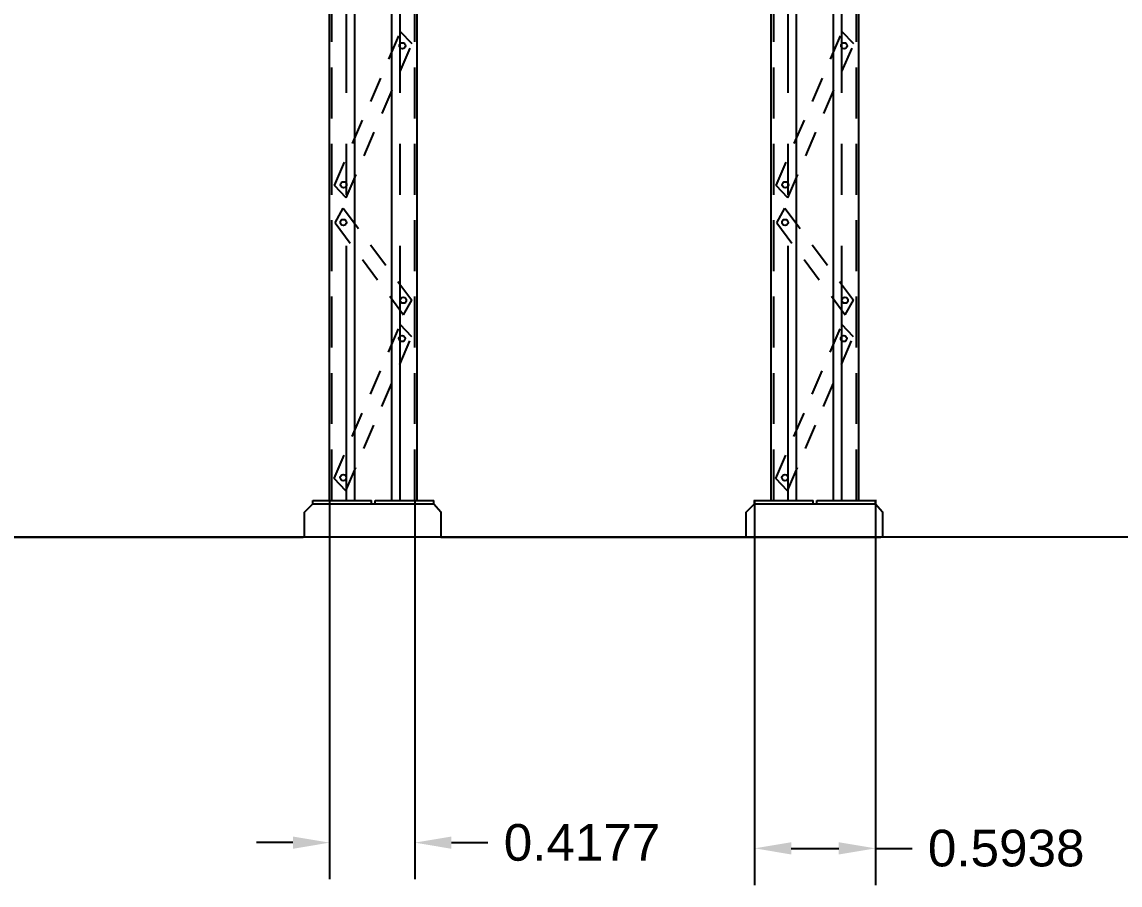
# Model space of a CAD drawing. Header units: inches. Extents: x 86.7 to 123.2, y 21.5 to 36.5.
# Drawn here: x 111.04 to 116.43, y 21.86 to 26.1 of the extents above; entities that cross this region are included whole.
import ezdxf

# ---------------------------------------------------------------- set-up
doc = ezdxf.new("R2010")
doc.units = ezdxf.units.IN
doc.header["$MEASUREMENT"] = 0
for name, pattern in [('CENTER', [2, 1.25, -0.25, 0.25, -0.25]), ('HIDDEN', [0.375, 0.25, -0.125]), ('HIDDEN2', [0.1875, 0.125, -0.0625])]:
    doc.linetypes.add(name, pattern=pattern)
for name, color, linetype in [('DIM', 2, 'Continuous'), ('HUECO', 7, 'Continuous'), ('L50X5', 1, 'Continuous'), ('L75X7', 2, 'Continuous'), ('LAM10', 2, 'Continuous'), ('medidas', 3, 'Continuous'), ('MURO', 1, 'Continuous'), ('referencia', 2, 'Continuous')]:
    doc.layers.add(name, color=color, linetype=linetype)
doc.styles.get("Standard").update_dxf_attribs({"font": 'Arial.ttf'})
doc.dimstyles.get("Standard").update_dxf_attribs({"dimtxt": 0.18, "dimasz": 0.18, "dimexe": 0.18, "dimexo": 0.0625, "dimgap": 0.09, "dimtad": 0, "dimtih": 1, "dimtoh": 1, "dimdec": 4, "dimzin": 0, "dimdsep": 46, "dimtxsty": 'Standard', "dimcen": 0.09, "dimadec": 0, "dimazin": 0, "dimtfac": 1, "dimtdec": 4, "dimtofl": 0, "dimtmove": 0, "dimatfit": 3, "dimfxl": 1, "dimtolj": 1, "dimtzin": 0, "dimarcsym": 0})

# ---------------------------------------------------------------- blocks, each defined once
blk = doc.blocks.new('*D18')
at = {"layer": 'Defpoints', "color": 0, "transparency": 16777216}
for p in [(112.5528, 23.814), (112.9705, 23.814), (112.9705, 22.0684)]:
    blk.add_point(p, dxfattribs=at)
at = {"layer": 'medidas', "color": 0, "lineweight": -2, "transparency": 16777216}
for p, q in [((112.5528, 23.7515), (112.5528, 21.8884)), ((112.9705, 23.7515), (112.9705, 21.8884)), ((112.3728, 22.0684), (112.1928, 22.0684)), ((113.1505, 22.0684), (113.3305, 22.0684))]:
    blk.add_line(p, q, dxfattribs=at)
at = {"layer": 'medidas', "color": 0, "transparency": 16777216}
for points in [[(112.3728, 22.0984), (112.3728, 22.0384), (112.5528, 22.0684)], [(113.1505, 22.0984), (113.1505, 22.0384), (112.9705, 22.0684)]]:
    blk.add_solid(points, dxfattribs=at)
at = {"layer": 'medidas', "color": 0, "transparency": 16777216, "insert": (113.7925, 22.0684), "char_height": 0.18, "attachment_point": 5}
blk.add_mtext('\\A1;0.4177', dxfattribs=at)
blk = doc.blocks.new('*D19')
at = {"layer": 'Defpoints', "color": 0, "transparency": 16777216}
for p in [(114.6399, 23.814), (115.2336, 23.814), (115.2336, 22.0404)]:
    blk.add_point(p, dxfattribs=at)
at = {"layer": 'medidas', "color": 0, "lineweight": -2, "transparency": 16777216}
for p, q in [((114.6399, 23.7515), (114.6399, 21.8604)), ((115.2336, 23.7515), (115.2336, 21.8604)), ((114.8199, 22.0404), (115.0536, 22.0404)), ((115.2336, 22.0404), (115.4136, 22.0404))]:
    blk.add_line(p, q, dxfattribs=at)
at = {"layer": 'medidas', "color": 0, "transparency": 16777216}
for points in [[(114.8199, 22.0704), (114.8199, 22.0104), (114.6399, 22.0404)], [(115.0536, 22.0704), (115.0536, 22.0104), (115.2336, 22.0404)]]:
    blk.add_solid(points, dxfattribs=at)
at = {"layer": 'medidas', "color": 0, "transparency": 16777216, "insert": (115.8757, 22.0404), "char_height": 0.18, "attachment_point": 5}
blk.add_mtext('\\A1;0.5938', dxfattribs=at)

msp = doc.modelspace()

# ---------------------------------------------------------------- linework, layer by layer
at = {"color": 7}
msp.add_line((114.10766, 23.56714), (115.25945, 23.56714), dxfattribs=at)
at = {"layer": 'DIM'}
msp.add_line((120.50565, 23.56714), (88.61231, 23.56714), dxfattribs=at)
at = {"layer": 'HUECO', "color": 2}
for centre in [(112.90988, 25.97964), (115.07924, 25.97964), (112.6215, 25.2973), (114.79087, 25.2973), (112.62022, 25.1127), (114.78958, 25.1127), (112.91453, 24.73019), (115.08389, 24.73019), (112.90822, 24.54207), (115.07758, 24.54207), (112.61984, 23.85973), (114.7892, 23.85973)]:
    msp.add_circle(centre, 0.01481, dxfattribs=at)
at = {"layer": 'L50X5', "color": 2, "linetype": 'HIDDEN2'}
for p, q in [((112.57688, 25.29294), (112.90139, 26.04873)), ((112.95788, 25.98892), (112.90139, 26.04873)), ((114.74624, 25.29294), (115.07075, 26.04873)), ((115.12724, 25.98892), (115.07075, 26.04873)), ((112.63337, 25.23313), (112.95788, 25.98892)), ((114.80273, 25.23313), (115.12724, 25.98892)), ((112.63337, 25.23313), (112.57688, 25.29294)), ((114.80273, 25.23313), (114.74624, 25.29294)), ((112.5791, 25.11075), (112.61905, 25.18267)), ((112.61905, 25.18267), (112.95566, 24.73136)), ((114.74846, 25.11075), (114.78841, 25.18267)), ((114.78841, 25.18267), (115.12502, 24.73136)), ((112.5791, 25.11075), (112.91571, 24.65944)), ((114.74846, 25.11075), (115.08507, 24.65944)), ((112.91571, 24.65944), (112.95566, 24.73136)), ((115.08507, 24.65944), (115.12502, 24.73136)), ((112.57522, 23.85537), (112.89972, 24.61116)), ((112.95621, 24.55135), (112.89972, 24.61116)), ((114.74458, 23.85537), (115.06909, 24.61116)), ((115.12557, 24.55135), (115.06909, 24.61116)), ((112.63171, 23.79556), (112.95621, 24.55135)), ((114.80107, 23.79556), (115.12557, 24.55135)), ((112.63171, 23.79556), (112.57522, 23.85537)), ((114.80107, 23.79556), (114.74458, 23.85537))]:
    msp.add_line(p, q, dxfattribs=at)
at = {"layer": 'L75X7', "color": 2}
for p, q in [((112.55276, 23.74814), (112.55276, 27.68069)), ((112.67617, 23.74814), (112.67617, 27.68069)), ((112.85859, 23.74814), (112.85859, 27.68069)), ((112.982, 23.74814), (112.982, 27.68069)), ((114.72212, 23.74814), (114.72212, 27.68069)), ((114.84553, 23.74814), (114.84553, 27.68069)), ((115.02795, 23.74814), (115.02795, 27.68069)), ((115.15136, 23.74814), (115.15136, 27.68069))]:
    msp.add_line(p, q, dxfattribs=at)
at = {"layer": 'L75X7', "color": 2, "linetype": 'HIDDEN'}
for p, q in [((112.56428, 23.74814), (112.56428, 27.68069)), ((112.97048, 23.74814), (112.97048, 27.68069)), ((114.73364, 23.74814), (114.73364, 27.68069)), ((115.13984, 23.74814), (115.13984, 27.68069))]:
    msp.add_line(p, q, dxfattribs=at)
at = {"layer": 'L75X7', "color": 2, "linetype": 'CENTER'}
for p, q in [((112.63503, 23.74814), (112.63503, 27.68069)), ((112.89972, 23.74814), (112.89972, 27.68069)), ((114.80439, 23.74814), (114.80439, 27.68069)), ((115.06909, 23.74814), (115.06909, 27.68069))]:
    msp.add_line(p, q, dxfattribs=at)
at = {"layer": 'LAM10', "color": 2}
for p, q in [((112.47049, 23.74814), (112.75844, 23.74814)), ((112.47049, 23.73168), (112.47049, 23.74814)), ((112.47049, 23.73168), (112.75844, 23.73168)), ((112.75844, 23.73168), (112.75844, 23.74814)), ((112.77632, 23.73168), (112.77632, 23.74814)), ((112.77632, 23.74814), (113.06427, 23.74814)), ((112.77632, 23.73168), (113.06427, 23.73168)), ((113.06427, 23.73168), (113.06427, 23.74814)), ((114.63985, 23.74814), (114.9278, 23.74814)), ((114.63985, 23.73168), (114.63985, 23.74814)), ((114.63985, 23.73168), (114.9278, 23.73168)), ((114.9278, 23.73168), (114.9278, 23.74814)), ((114.94568, 23.73168), (114.94568, 23.74814)), ((114.94568, 23.74814), (115.23363, 23.74814)), ((114.94568, 23.73168), (115.23363, 23.73168)), ((115.23363, 23.73168), (115.23363, 23.74814))]:
    msp.add_line(p, q, dxfattribs=at)
at = {"layer": 'MURO', "color": 2}
for points in [[(112.42936, 23.56714), (112.42936, 23.69055), (112.47049, 23.73168), (113.06427, 23.73168), (113.09872, 23.69132), (113.09872, 23.56714)], [(114.59872, 23.56714), (114.59872, 23.69055), (114.63985, 23.73168), (115.23363, 23.73168), (115.26808, 23.69132), (115.26808, 23.56714)]]:
    msp.add_lwpolyline(points, dxfattribs=at)
at = {"layer": 'referencia'}
for p, q in [((110.92269, 23.56714), (112.42269, 23.56714)), ((113.09872, 23.56714), (114.59872, 23.56714))]:
    msp.add_line(p, q, dxfattribs=at)

# ---------------------------------------------------------------- dimensions: what is measured, and where the dimension line sits
at = {"layer": 'medidas'}
for base, p1, p2, picture, middle in [((112.97048, 22.06836), (112.55276, 23.81395), (112.97048, 23.81395), '*D18', (113.79251, 22.06836)), ((115.23363, 22.04038), (114.63985, 23.81395), (115.23363, 23.81395), '*D19', (115.87566, 22.04038))]:
    dim = msp.add_linear_dim(base=base, p1=p1, p2=p2, dimstyle='Standard', dxfattribs=at)
    dim.commit()
    dim.dimension.update_dxf_attribs({"geometry": picture, "text_midpoint": middle})

doc.saveas('drawing.dxf')
